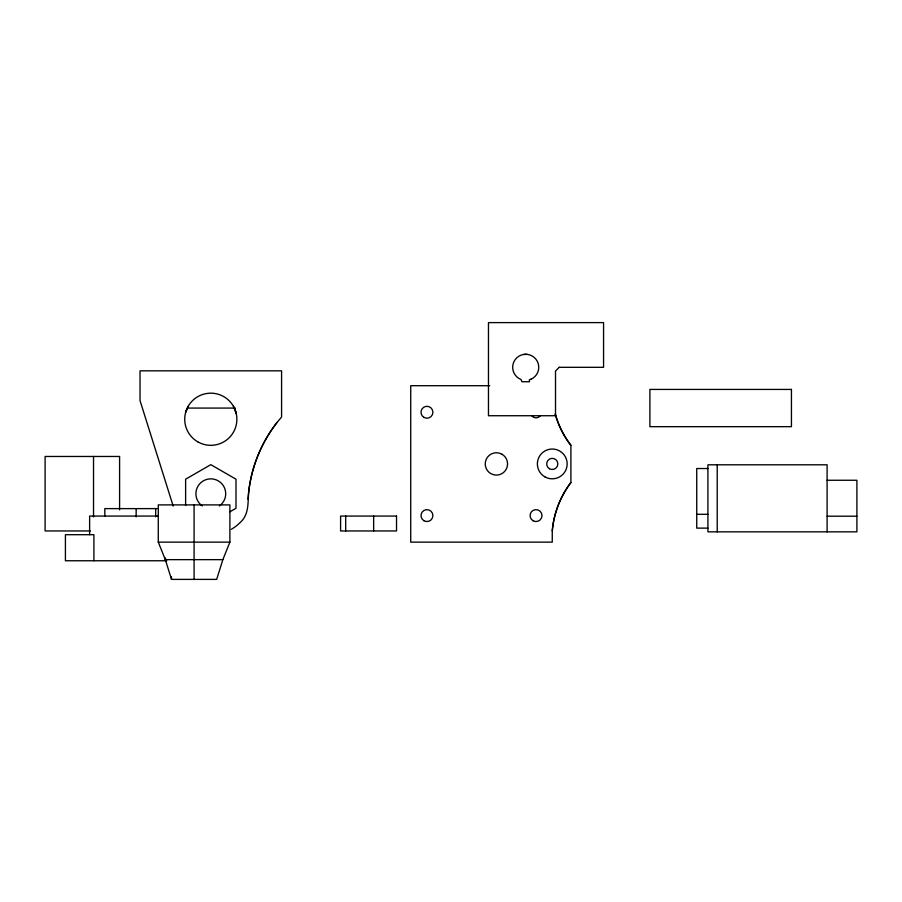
<?xml version="1.0" encoding="UTF-8"?>
<svg xmlns="http://www.w3.org/2000/svg" width="902" height="902" viewBox="0 0 902 902"><rect width="100%" height="100%" fill="white"/><g stroke="black" fill="none" stroke-linecap="round" stroke-linejoin="round"><path stroke-width="1.35" d="M173.195 506.101L140.035 400.623L140.035 370.835L281.582 370.835L281.582 417.017L277.061 422.429A138.344 138.344 0 0 0 248.896 490.068C247.531 501.444 249.753 514.456 239.853 522.788A41.064 41.064 0 0 1 231.34 529.305M222.85 559.646L216.672 579.388L171.504 579.388L165.325 559.646L158.278 542.136L158.278 504.894L229.897 504.894L229.897 542.136L222.85 559.646L165.325 559.646M185.62 412.507L188.225 406.216M186.049 411.098L187.503 408.076L235.388 408.076M229.999 511.75L235.997 508.288L235.997 479.199L210.809 464.665L185.62 479.199L185.62 505.515M523.735 354.43L527.14 354.351M489.718 385.706L410.726 385.706L410.726 542.136L552.261 542.136L552.261 530.962A92.128 92.128 0 0 1 570.887 482.547L570.887 445.295A92.748 92.748 0 0 1 555.361 414.097M707.912 468.521L696.739 468.521L696.739 528.121L707.912 528.121M827.1 480.259L856.9 480.259L856.9 531.842L707.912 531.842L707.912 464.801L827.1 464.801L827.1 531.842M157.061 508.615L104.812 508.615L104.812 516.068M696.739 514.309L707.912 514.309M158.38 516.068L89.625 516.068L89.625 534.694M827.1 516.203L856.9 516.203M90.369 530.962L45.1 530.962L45.1 456.468L119.594 456.468L119.594 509.878M158.278 542.136L229.897 542.136M166.746 560.762L65.418 560.762L65.418 534.694L93.909 534.694L93.909 560.762M233.392 406.216L235.997 412.507M234.092 407.501L236.335 413.928M717.225 464.801L717.225 531.842M373.653 516.068L373.653 530.962M345.68 516.068L345.68 530.962M194.088 504.894L194.088 579.388M171.504 576.75L171.504 579.388M165.461 558.022L165.461 560.762M155.663 508.615L155.663 516.846M136.157 508.615L136.157 516.846M93.526 456.468L93.526 516.914M248.039 499.302A138.423 138.423 0 0 1 277.061 422.429M202.262 505.954A14.894 14.894 0 0 1 199.68 483.844A14.894 14.894 0 0 1 221.937 483.844A14.894 14.894 0 0 1 219.355 505.954M539.994 416.194A5.592 5.592 0 0 1 532.09 416.194M552.261 530.962A95.195 95.195 0 0 1 570.887 482.547M570.887 445.295A88.655 88.655 0 0 1 555.215 414.142M559.24 367.306L555.508 371.038L555.508 415.732L488.467 415.732L488.467 322.612L603.562 322.612L603.562 367.306L559.24 367.306M530.962 379.246L529.44 379.686L529.44 381.738L521.987 381.738L520.984 379.46A13.034 13.034 0 0 1 515.211 359.594A13.034 13.034 0 0 1 535.889 359.154A13.034 13.034 0 0 1 530.962 379.246M791.437 389.427L649.891 389.427L649.891 426.669L791.437 426.669L791.437 389.427M396.53 516.068L340.595 516.068L340.595 530.962L396.53 530.962L396.53 516.068M501.986 454.247L499.291 453.131A11.174 11.174 0 0 0 490.812 473.595L493.507 474.711A11.174 11.174 0 0 0 501.986 454.247M197.775 441.833A26.068 26.068 0 0 0 236.876 419.25A26.068 26.068 0 0 0 197.775 396.666A26.068 26.068 0 0 0 197.775 441.833M544.819 476.82A14.894 14.894 0 0 0 567.166 463.921A14.894 14.894 0 0 0 544.819 451.023A14.894 14.894 0 0 0 544.819 476.82M533.059 520.758A5.964 5.964 0 0 0 542.001 515.594A5.964 5.964 0 0 0 533.059 510.431A5.964 5.964 0 0 0 533.059 520.758M423.974 520.758A5.964 5.964 0 0 0 432.915 515.594A5.964 5.964 0 0 0 423.974 510.431A5.964 5.964 0 0 0 423.974 520.758M423.974 417.412A5.964 5.964 0 0 0 432.915 412.248A5.964 5.964 0 0 0 423.974 407.084A5.964 5.964 0 0 0 423.974 417.412M549.476 468.758A5.592 5.592 0 0 0 557.853 463.921A5.592 5.592 0 0 0 549.476 459.084A5.592 5.592 0 0 0 549.476 468.758"/></g></svg>
